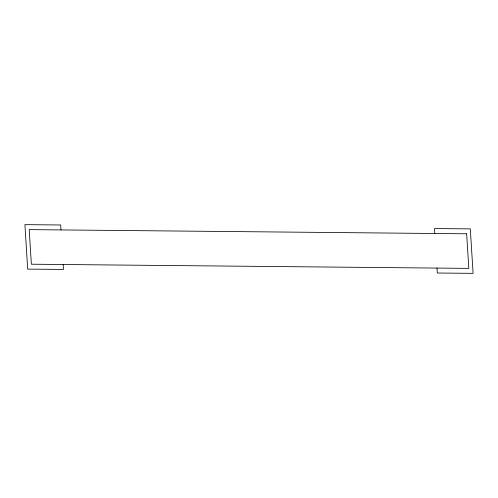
<?xml version="1.0" encoding="UTF-8"?>
<svg xmlns="http://www.w3.org/2000/svg" width="498" height="498" viewBox="0 0 498 498"><rect width="100%" height="100%" fill="white"/><g stroke="black" fill="none" stroke-linecap="round" stroke-linejoin="round"><path stroke-width="0.75" d="M434.822 233.487L434.511 228.551L470.305 228.887L473.1 273.352L437.306 273.016L436.995 268.073M61.005 229.927L60.694 224.984L24.9 224.648L27.695 269.113L63.489 269.449L63.178 264.513M466.638 233.792L29.189 229.622L31.362 264.208L468.811 268.378L466.638 233.792"/></g></svg>
